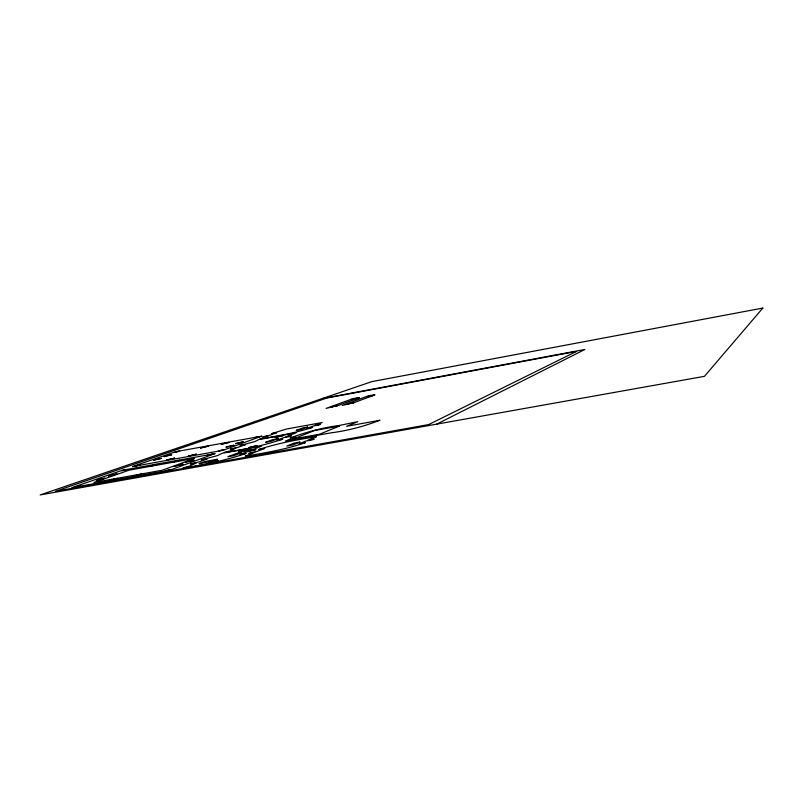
<?xml version="1.0" encoding="UTF-8"?>
<svg xmlns="http://www.w3.org/2000/svg" width="803" height="803" viewBox="0 0 803 803"><rect width="100%" height="100%" fill="white"/><g stroke="black" fill="none" stroke-linecap="round" stroke-linejoin="round"><path stroke-width="1.2" d="M74.739 486.999L80.26 485.795L74.749 487.04M436.691 424.145L584.875 349.476L322.435 398.499M351.844 402.895L352.366 402.704M332.091 406.75L332.633 406.549M250.998 449.56L238.27 452.24L250.998 449.56M214.913 453.645L169.483 470.297L71.949 487.632L122.568 470.197L214.903 453.675M170.637 469.655L165.097 470.819L170.627 469.665M261.678 436.17L223.003 450.302L132.354 466.593L175.847 451.677L261.678 436.17M762.85 308.061L704.442 376.336L40.15 494.939L371.799 381.636L762.85 308.061M139.923 464.957L134.894 466.051L139.883 464.927M126.864 469.614L121.735 470.688L126.854 469.635M223.886 449.79L218.828 450.864L223.856 449.76M212.323 454.217L207.174 455.321L212.303 454.227M179.601 451.176L174.924 452.189L179.561 451.145M259.289 436.681L254.581 437.685L259.289 436.651M576.403 351.453L428.682 424.576L55.497 491.265L326.65 398.087L576.403 351.453M379.839 420.28C364.06 426.373 347.759 430.739 330.786 432.867L285.346 441.068L295.966 436.862L290.264 437.896C306.053 432.225 322.154 427.638 338.966 425.53L357.747 421.675L346.625 426.293L379.839 420.28M305.14 442.764C285.788 449.349 265.532 452.872 245.206 456.124L254.822 452.33L248.769 453.414L257.331 451.336L264.739 448.415L258.777 449.489C277.487 443.316 296.949 439.783 316.523 436.651L308.191 440.084L314.234 439L311.986 439.924L305.923 441.018L299.007 443.868L305.14 442.764M299.87 442.102L292.884 444.962L286.771 446.056L293.838 443.186L299.87 442.102M339.619 426.002L319.413 434.272L293.195 439L314.344 430.589L339.619 426.002M312.387 427.447C295.363 432.968 277.667 436.059 259.931 439L268.162 435.909L262.832 436.882L270.32 435.106L276.694 432.717L271.434 433.67L286.49 429.043L322.204 422.519L314.957 425.339L320.277 424.365L318.329 425.128L312.989 426.102L306.987 428.431L312.387 427.447M245.919 453.504C225.513 460.33 204.484 464.947 183.004 467.928L189.679 466.041L196.354 462.929L190.421 463.993L199.094 461.896L207.184 458.864L201.342 459.918L217.633 455.542L222.13 453.273L261.627 446.157L250.034 450.654L255.956 449.59L253.477 450.553L247.535 451.617L239.916 454.578L245.919 453.504M282.636 439.221C263.685 445.514 244.132 449.63 224.228 452.521L230.3 450.814L235.972 448.124L230.361 449.128L238.391 447.211L245.517 444.541L239.987 445.545L254.932 441.56L258.717 439.592L296.106 432.807L285.878 436.782L291.479 435.768L289.291 436.621L283.68 437.635L276.955 440.245L282.636 439.221M241.613 452.681L233.914 455.652L227.932 456.726L235.701 453.745L241.613 452.681M307.659 427.076L301.607 429.414L296.237 430.388L302.34 428.039L307.659 427.076M278.069 438.649L271.294 441.269L265.642 442.292L272.478 439.663L278.069 438.649M217.944 460.561L209.151 462.689L217.944 460.561M247.595 449.178L239.304 451.176L247.595 449.178M256.85 445.665L248.719 447.622L256.85 445.665M282.947 435.638L275.258 437.474L282.947 435.638M217.201 459.316L211.57 461.464L199.024 463.712L204.745 461.544L217.201 459.316M353.952 402.684L342.249 405.475L368.758 395.678L374.981 394.845L366.559 396.823L372.773 395.668L354.886 402.333L347.498 403.869L353.952 402.684M182.923 464.204L174.271 466.292L182.923 464.204M193.824 460.179L185.352 462.217L193.824 460.179M233.904 445.243L226.095 447.11L233.904 445.243M243.168 441.831L235.51 443.647L243.168 441.831M337.842 405.585L326.098 408.386L353.38 398.469L359.493 397.646L351.041 399.623L357.225 398.479L338.806 405.234L331.438 406.77L337.842 405.585M194.587 458.383L162.276 470.237L93.991 482.462L129.142 470.167L194.587 458.383M141.338 474.212L132.425 476.35L141.338 474.212M179.531 460.4L171.23 462.387L179.531 460.4M196.384 454.177L188.354 456.094L196.384 454.177M228.865 442.443L221.337 444.22L228.865 442.443M117.87 478.417L108.917 480.565L117.87 478.417M157.187 464.425L148.846 466.413L157.187 464.425M174.572 458.122L166.512 460.039L174.572 458.122M208.037 446.227L200.469 448.014L208.037 446.227M156.194 459.336L153.564 460.249L161.483 458.372L156.194 459.336M166.512 455.753L163.963 456.636L171.732 454.799L166.512 455.753M99.401 479.2L96.31 480.274L105.083 478.186L99.401 479.2M111.517 474.985L108.525 476.028L117.108 473.981L111.517 474.985"/></g></svg>
